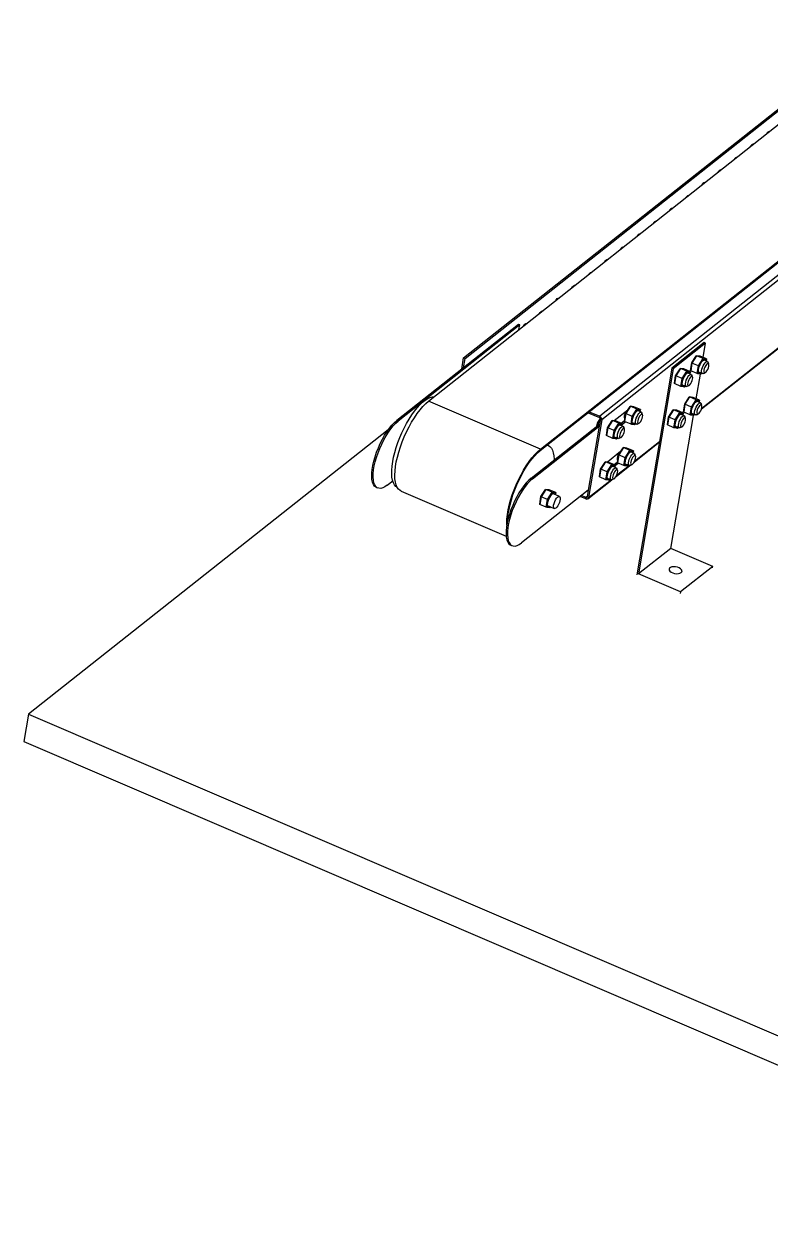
# Model space of a CAD drawing. Header units: millimetres. Extents: x 195 to 1478, y 29 to 810.
# Drawn here: x 195 to 652, y 29 to 763 of the extents above; entities that cross this region are included whole.
import ezdxf

# ---------------------------------------------------------------- set-up
doc = ezdxf.new("R2010")
doc.units = ezdxf.units.MM

msp = doc.modelspace()

# ---------------------------------------------------------------- linework, layer by layer
at = {"color": 7, "linetype": 'Continuous', "lineweight": 25}
for p, q in [((442.53, 531.5), (734.48, 762.57)), ((464.05, 558.06), (711.95, 754.1)), ((464.91, 557.7), (712.81, 753.73)), ((510.91, 501.24), (802.86, 732.3)), ((511.06, 502.08), (803, 733.15)), ((795.26, 718.33), (547.37, 522.29)), ((796.5, 716.23), (548.6, 520.19)), ((650.96, 696.7), (651.03, 696.52)), ((641.05, 688.85), (641.11, 688.67)), ((631.13, 681.01), (631.2, 680.83)), ((621.22, 673.17), (621.28, 672.98)), ((611.3, 665.33), (611.37, 665.13)), ((601.38, 657.49), (601.45, 657.29)), ((591.47, 649.65), (591.54, 649.44)), ((581.55, 641.81), (581.62, 641.59)), ((571.64, 633.96), (571.71, 633.74)), ((561.72, 626.12), (561.8, 625.9)), ((551.81, 618.28), (551.88, 618.05)), ((541.89, 610.44), (541.97, 610.2)), ((531.97, 602.6), (532.05, 602.36)), ((609.64, 526.78), (712.7, 608.29)), ((609.78, 527.29), (712.78, 608.75)), ((522.06, 594.76), (522.14, 594.51)), ((512.14, 586.92), (512.22, 586.66)), ((498.42, 578.23), (423.99, 519.37)), ((497.56, 578.6), (463.95, 552.01)), ((498.42, 578.23), (497.56, 578.6)), ((497.93, 575.35), (498.42, 578.23)), ((502.23, 579.07), (502.31, 578.82)), ((611.32, 567.41), (591.49, 551.72)), ((612.18, 567.04), (592.35, 551.36)), ((610.7, 558.3), (612.18, 567.04)), ((612.18, 567.04), (611.32, 567.41)), ((462.88, 551.18), (464.05, 558.06)), ((463.95, 552.01), (464.91, 557.7)), ((464.91, 557.7), (464.05, 558.06)), ((603.75, 554.98), (606.5, 559.29)), ((606.7, 559.41), (603.83, 554.92)), ((606.5, 559.29), (606.7, 559.41)), ((610.64, 557.72), (606.7, 559.41)), ((608.83, 559.1), (606.7, 559.41)), ((607.77, 553.23), (610.64, 557.72)), ((612.77, 557.41), (608.83, 559.1)), ((610.78, 557.45), (610.64, 557.72)), ((610.64, 557.72), (612.77, 557.41)), ((463.95, 552.01), (423.13, 519.74)), ((592.35, 551.36), (571.04, 425.72)), ((591.49, 551.72), (583.87, 506.81)), ((592.35, 551.36), (591.49, 551.72)), ((593.83, 547.14), (596.58, 551.45)), ((596.78, 551.57), (593.92, 547.08)), ((596.58, 551.45), (596.78, 551.57)), ((600.73, 549.88), (596.78, 551.57)), ((598.92, 551.26), (596.78, 551.57)), ((602.86, 549.57), (598.92, 551.26)), ((603.04, 550.38), (603.75, 554.98)), ((603.1, 550.12), (603.04, 550.38)), ((603.83, 554.92), (603.1, 550.12)), ((603.75, 554.98), (603.83, 554.92)), ((607.77, 553.23), (603.83, 554.92)), ((607.04, 548.43), (607.77, 553.23)), ((608.03, 553.14), (607.32, 548.54)), ((608.03, 553.14), (607.77, 553.23)), ((610.78, 557.45), (608.03, 553.14)), ((612.83, 557.16), (610.78, 557.45)), ((613.37, 555.79), (611.01, 556.8)), ((612.67, 556.09), (612.83, 557.16)), ((612.77, 557.41), (612.83, 557.16)), ((614.12, 554.12), (613.76, 555.28)), ((593.12, 542.54), (593.83, 547.14)), ((593.92, 547.08), (593.18, 542.28)), ((593.83, 547.14), (593.92, 547.08)), ((597.86, 545.39), (593.92, 547.08)), ((597.12, 540.59), (597.86, 545.39)), ((598.11, 545.3), (597.41, 540.7)), ((597.86, 545.39), (600.73, 549.88)), ((598.11, 545.3), (597.86, 545.39)), ((600.87, 549.61), (598.11, 545.3)), ((600.87, 549.61), (600.73, 549.88)), ((600.73, 549.88), (602.86, 549.57)), ((602.91, 549.32), (600.87, 549.61)), ((603.45, 547.95), (601.09, 548.96)), ((602.75, 548.25), (602.91, 549.32)), ((602.86, 549.57), (602.91, 549.32)), ((607.04, 548.43), (603.1, 550.12)), ((604.21, 546.28), (603.84, 547.44)), ((606.41, 533), (608.98, 548.15)), ((607.32, 548.54), (607.04, 548.43)), ((609.17, 548.13), (607.04, 548.43)), ((607.32, 548.54), (609.37, 548.24)), ((607.85, 549.45), (610.21, 548.44)), ((609.17, 548.13), (609.37, 548.24)), ((609.37, 548.24), (609.65, 548.68)), ((610.85, 548.5), (611.94, 549.04)), ((593.18, 542.28), (593.12, 542.54)), ((597.12, 540.59), (593.18, 542.28)), ((597.41, 540.7), (597.12, 540.59)), ((599.25, 540.28), (597.12, 540.59)), ((597.41, 540.7), (599.45, 540.4)), ((597.93, 541.61), (600.3, 540.6)), ((599.25, 540.28), (599.45, 540.4)), ((599.45, 540.4), (599.73, 540.84)), ((600.94, 540.66), (602.03, 541.2)), ((511.06, 502.08), (442.53, 531.5)), ((566.18, 528.41), (563.31, 523.92)), ((565.98, 528.29), (566.18, 528.41)), ((570.12, 526.72), (566.18, 528.41)), ((568.31, 528.1), (566.18, 528.41)), ((598.75, 525.08), (599.46, 529.68)), ((599.54, 529.62), (598.8, 524.83)), ((599.46, 529.68), (602.21, 533.99)), ((599.46, 529.68), (599.54, 529.62)), ((602.41, 534.11), (599.54, 529.62)), ((603.48, 527.93), (599.54, 529.62)), ((602.21, 533.99), (602.41, 534.11)), ((606.35, 532.42), (602.41, 534.11)), ((604.54, 533.8), (602.41, 534.11)), ((603.48, 527.93), (606.35, 532.42)), ((606.49, 532.15), (603.74, 527.85)), ((608.48, 532.11), (604.54, 533.8)), ((606.49, 532.15), (606.35, 532.42)), ((606.35, 532.42), (608.48, 532.11)), ((608.54, 531.86), (606.49, 532.15)), ((609.08, 530.49), (606.71, 531.5)), ((608.37, 530.79), (608.54, 531.86)), ((608.48, 532.11), (608.54, 531.86)), ((609.83, 528.82), (609.47, 529.98)), ((540.24, 524.45), (547.22, 521.45)), ((540.98, 525.04), (547.37, 522.29)), ((547.22, 521.45), (547.37, 522.29)), ((564.59, 526.11), (556.29, 519.56)), ((562.52, 519.38), (563.23, 523.98)), ((563.31, 523.92), (562.58, 519.13)), ((563.23, 523.98), (565.98, 528.29)), ((563.23, 523.98), (563.31, 523.92)), ((567.25, 522.23), (563.31, 523.92)), ((566.52, 517.43), (567.25, 522.23)), ((567.51, 522.14), (566.8, 517.54)), ((567.25, 522.23), (570.12, 526.72)), ((567.51, 522.14), (567.25, 522.23)), ((570.26, 526.45), (567.51, 522.14)), ((572.25, 526.41), (568.31, 528.1)), ((570.26, 526.45), (570.12, 526.72)), ((570.12, 526.72), (572.25, 526.41)), ((572.31, 526.16), (570.26, 526.45)), ((572.85, 524.79), (570.49, 525.8)), ((572.15, 525.09), (572.31, 526.16)), ((572.25, 526.41), (572.31, 526.16)), ((573.6, 523.12), (573.24, 524.28)), ((588.83, 517.24), (589.54, 521.84)), ((589.63, 521.78), (588.89, 516.99)), ((589.54, 521.84), (592.29, 526.15)), ((589.54, 521.84), (589.63, 521.78)), ((592.49, 526.27), (589.63, 521.78)), ((593.57, 520.09), (589.63, 521.78)), ((590.87, 441.4), (604.69, 522.86)), ((592.29, 526.15), (592.49, 526.27)), ((596.43, 524.58), (592.49, 526.27)), ((594.63, 525.96), (592.49, 526.27)), ((593.57, 520.09), (596.43, 524.58)), ((596.58, 524.31), (593.82, 520)), ((598.57, 524.27), (594.63, 525.96)), ((596.58, 524.31), (596.43, 524.58)), ((596.43, 524.58), (598.57, 524.27)), ((598.62, 524.02), (596.58, 524.31)), ((599.16, 522.65), (596.8, 523.66)), ((598.46, 522.95), (598.62, 524.02)), ((598.57, 524.27), (598.62, 524.02)), ((598.8, 524.83), (598.75, 525.08)), ((602.74, 523.14), (598.8, 524.83)), ((599.92, 520.98), (599.55, 522.14)), ((602.74, 523.14), (603.48, 527.93)), ((603.03, 523.24), (602.74, 523.14)), ((604.88, 522.83), (602.74, 523.14)), ((603.74, 527.85), (603.03, 523.24)), ((603.03, 523.24), (605.08, 522.95)), ((603.74, 527.85), (603.48, 527.93)), ((603.56, 524.15), (605.92, 523.14)), ((604.88, 522.83), (605.08, 522.95)), ((605.08, 522.95), (605.36, 523.38)), ((606.56, 523.21), (607.65, 523.74)), ((417.86, 513.93), (197.77, 339.88)), ((423.99, 519.37), (423.13, 519.74)), ((505.36, 484.43), (547.24, 517.55)), ((506.22, 484.07), (547.03, 516.34)), ((547.03, 516.34), (540.38, 477.11)), ((548.6, 520.19), (540.52, 472.53)), ((545.65, 516.3), (545.95, 518.07)), ((546.17, 517.93), (545.93, 516.52)), ((545.95, 518.07), (547.74, 520.81)), ((546.17, 517.93), (545.95, 518.07)), ((547.7, 520.26), (546.17, 517.93)), ((546.17, 517.93), (547.17, 517.5)), ((547.75, 520.56), (547.03, 516.34)), ((547.75, 520.56), (548.6, 520.19)), ((551.47, 510.69), (552.18, 515.3)), ((552.27, 515.23), (551.53, 510.44)), ((552.18, 515.3), (554.93, 519.61)), ((552.18, 515.3), (552.27, 515.23)), ((555.14, 519.72), (552.27, 515.23)), ((556.21, 513.54), (552.27, 515.23)), ((554.93, 519.61), (555.14, 519.72)), ((559.08, 518.03), (555.14, 519.72)), ((557.27, 519.42), (555.14, 519.72)), ((556.21, 513.54), (559.08, 518.03)), ((559.22, 517.77), (556.46, 513.46)), ((561.21, 517.72), (557.27, 519.42)), ((559.22, 517.77), (559.08, 518.03)), ((559.08, 518.03), (561.21, 517.72)), ((561.26, 517.47), (559.22, 517.77)), ((561.8, 516.1), (559.44, 517.12)), ((560.53, 518.02), (562.56, 519.62)), ((561.1, 516.4), (561.26, 517.47)), ((561.21, 517.72), (561.26, 517.47)), ((561.25, 517.54), (563.02, 518.94)), ((562.56, 514.43), (562.19, 515.59)), ((562.58, 519.13), (562.52, 519.38)), ((566.52, 517.43), (562.58, 519.13)), ((562.6, 520.48), (562.68, 520.45)), ((566.8, 517.54), (566.52, 517.43)), ((568.65, 517.13), (566.52, 517.43)), ((566.8, 517.54), (568.85, 517.25)), ((567.33, 518.45), (569.69, 517.44)), ((568.65, 517.13), (568.85, 517.25)), ((568.85, 517.25), (569.13, 517.68)), ((570.33, 517.51), (571.42, 518.04)), ((588.89, 516.99), (588.83, 517.24)), ((592.83, 515.29), (588.89, 516.99)), ((592.83, 515.29), (593.57, 520.09)), ((593.12, 515.4), (592.83, 515.29)), ((594.96, 514.99), (592.83, 515.29)), ((593.82, 520), (593.12, 515.4)), ((593.12, 515.4), (595.16, 515.11)), ((593.82, 520), (593.57, 520.09)), ((593.64, 516.31), (596, 515.3)), ((594.96, 514.99), (595.16, 515.11)), ((595.16, 515.11), (595.44, 515.54)), ((596.64, 515.36), (597.74, 515.9)), ((551.53, 510.44), (551.47, 510.69)), ((555.47, 508.75), (551.53, 510.44)), ((555.47, 508.75), (556.21, 513.54)), ((555.76, 508.85), (555.47, 508.75)), ((557.6, 508.44), (555.47, 508.75)), ((556.46, 513.46), (555.76, 508.85)), ((555.76, 508.85), (557.8, 508.56)), ((556.46, 513.46), (556.21, 513.54)), ((556.28, 509.77), (558.65, 508.75)), ((557.6, 508.44), (557.8, 508.56)), ((557.8, 508.56), (558.08, 508.99)), ((559.29, 508.82), (560.38, 509.35)), ((568.42, 494.19), (583.8, 506.35)), ((568.76, 494.86), (583.87, 506.81)), ((583.87, 506.81), (570.04, 425.24)), ((515.85, 504.4), (515.24, 504.67)), ((560.19, 500.65), (552.07, 494.22)), ((558.94, 498.69), (561.69, 503)), ((561.89, 503.11), (559.02, 498.63)), ((561.69, 503), (561.89, 503.11)), ((565.83, 501.42), (561.89, 503.11)), ((564.02, 502.81), (561.89, 503.11)), ((562.96, 496.93), (565.83, 501.42)), ((565.97, 501.16), (563.22, 496.85)), ((567.96, 501.11), (564.02, 502.81)), ((565.97, 501.16), (565.83, 501.42)), ((565.83, 501.42), (567.96, 501.11)), ((568.02, 500.86), (565.97, 501.16)), ((568.56, 499.49), (566.19, 500.51)), ((567.85, 499.79), (568.02, 500.86)), ((567.96, 501.11), (568.02, 500.86)), ((569.31, 497.82), (568.95, 498.98)), ((547.91, 489.97), (550.67, 494.28)), ((550.87, 494.4), (548, 489.91)), ((550.67, 494.28), (550.87, 494.4)), ((554.81, 492.71), (550.87, 494.4)), ((553, 494.09), (550.87, 494.4)), ((551.94, 488.22), (554.81, 492.71)), ((554.95, 492.44), (552.2, 488.13)), ((556.94, 492.4), (553, 494.09)), ((554.95, 492.44), (554.81, 492.71)), ((554.81, 492.71), (556.94, 492.4)), ((557, 492.15), (554.95, 492.44)), ((557.53, 490.78), (555.17, 491.79)), ((556.15, 492.74), (558.28, 494.42)), ((556.83, 491.08), (557, 492.15)), ((556.94, 492.4), (557, 492.15)), ((556.96, 492.33), (558.66, 493.67)), ((557.39, 485.47), (565.8, 492.12)), ((557.74, 486.14), (565.35, 492.16)), ((558.23, 494.08), (558.94, 498.69)), ((558.28, 493.83), (558.23, 494.08)), ((559.02, 498.63), (558.28, 493.83)), ((562.22, 492.14), (558.28, 493.83)), ((558.94, 498.69), (559.02, 498.63)), ((562.96, 496.93), (559.02, 498.63)), ((562.22, 492.14), (562.96, 496.93)), ((562.51, 492.24), (562.22, 492.14)), ((564.36, 491.83), (562.22, 492.14)), ((563.22, 496.85), (562.51, 492.24)), ((562.51, 492.24), (564.56, 491.95)), ((563.22, 496.85), (562.96, 496.93)), ((563.04, 493.16), (565.4, 492.14)), ((564.36, 491.83), (564.56, 491.95)), ((564.56, 491.95), (564.84, 492.38)), ((566.04, 492.21), (567.13, 492.74)), ((506.22, 484.07), (505.36, 484.43)), ((547.21, 485.37), (547.91, 489.97)), ((547.26, 485.11), (547.21, 485.37)), ((548, 489.91), (547.26, 485.11)), ((551.2, 483.42), (547.26, 485.11)), ((547.91, 489.97), (548, 489.91)), ((551.94, 488.22), (548, 489.91)), ((551.2, 483.42), (551.94, 488.22)), ((552.2, 488.13), (551.49, 483.53)), ((552.2, 488.13), (551.94, 488.22)), ((552.02, 484.44), (554.38, 483.43)), ((558.29, 489.11), (557.93, 490.27)), ((410.62, 478.75), (411.48, 478.38)), ((417.33, 480.14), (420.64, 482.75)), ((540.38, 477.11), (499.56, 444.83)), ((511.39, 473.09), (514.15, 477.4)), ((514.35, 477.51), (511.48, 473.03)), ((514.15, 477.4), (514.35, 477.51)), ((518.29, 475.82), (514.35, 477.51)), ((516.48, 477.21), (514.35, 477.51)), ((520.42, 475.52), (516.48, 477.21)), ((540.38, 477.11), (539.66, 472.89)), ((540.11, 471.8), (554.78, 483.4)), ((540.52, 472.53), (554.33, 483.45)), ((551.49, 483.53), (551.2, 483.42)), ((553.33, 483.11), (551.2, 483.42)), ((551.49, 483.53), (553.54, 483.23)), ((553.33, 483.11), (553.54, 483.23)), ((553.54, 483.23), (553.81, 483.67)), ((555.02, 483.49), (556.11, 484.03)), ((425.73, 476.44), (490.11, 448.8)), ((510.69, 468.48), (511.39, 473.09)), ((511.48, 473.03), (510.74, 468.23)), ((511.39, 473.09), (511.48, 473.03)), ((515.42, 471.33), (511.48, 473.03)), ((514.68, 466.54), (515.42, 471.33)), ((515.68, 471.25), (514.97, 466.64)), ((515.42, 471.33), (518.29, 475.82)), ((515.68, 471.25), (515.42, 471.33)), ((518.43, 475.56), (515.68, 471.25)), ((518.43, 475.56), (518.29, 475.82)), ((518.29, 475.82), (520.42, 475.52)), ((520.48, 475.26), (518.43, 475.56)), ((522.73, 473.16), (518.65, 474.91)), ((520.31, 474.19), (520.48, 475.26)), ((520.42, 475.52), (520.48, 475.26)), ((538.78, 471.7), (535.38, 473.16)), ((538.93, 472.54), (536.12, 473.75)), ((538.93, 472.54), (538.78, 471.7)), ((539.71, 473.16), (538.93, 472.54)), ((539.66, 472.89), (540.52, 472.53)), ((510.74, 468.23), (510.69, 468.48)), ((514.68, 466.54), (510.74, 468.23)), ((514.97, 466.64), (514.68, 466.54)), ((516.81, 466.23), (514.68, 466.54)), ((514.97, 466.64), (517.02, 466.35)), ((515.5, 467.56), (519.57, 465.81)), ((516.81, 466.23), (517.02, 466.35)), ((517.02, 466.35), (517.29, 466.78)), ((492.86, 443.44), (493.71, 443.07)), ((590.87, 441.4), (571.04, 425.72)), ((616.56, 430.37), (590.87, 441.4)), ((596.73, 414.68), (571.04, 425.72)), ((616.56, 430.37), (596.73, 414.68)), ((616.42, 429.52), (616.56, 430.37)), ((596.73, 414.68), (596.59, 413.84)), ((197.77, 339.88), (194.91, 323.02)), ((197.77, 339.88), (883.03, 45.68)), ((194.91, 323.02), (880.17, 28.82))]:
    msp.add_line(p, q, dxfattribs=at)
at = {"color": 7, "linetype": 'Continuous', "lineweight": 25, "flags": 128}
for points in [[(540.32, 608.9), (540.63, 609.34), (541.25, 610.02), (541.82, 610.41), (542.31, 610.48), (542.32, 610.48)], [(530.39, 601.04), (530.72, 601.5), (531.33, 602.18), (531.91, 602.57), (532.39, 602.64), (532.41, 602.64)], [(520.47, 593.19), (520.8, 593.66), (521.41, 594.34), (521.99, 594.73), (522.48, 594.8), (522.5, 594.79)], [(510.54, 585.34), (510.88, 585.82), (511.5, 586.5), (512.07, 586.89), (512.56, 586.96), (512.59, 586.95)], [(500.62, 577.48), (500.97, 577.98), (501.58, 578.66), (502.16, 579.05), (502.65, 579.12), (502.68, 579.11)], [(609.15, 548.89), (609.13, 548.89), (608.58, 548.71), (608.15, 548.87), (607.88, 549.35), (607.78, 550.12), (607.87, 551.1), (608.14, 552.23), (608.56, 553.41), (609.11, 554.54), (609.74, 555.54), (610.39, 556.31), (611.02, 556.81), (611.57, 556.99), (612, 556.83), (612.28, 556.34), (612.3, 556.24)], [(610.85, 548.5), (610.79, 548.47), (610.3, 548.41), (609.95, 548.67), (609.75, 549.24), (609.74, 550.06), (609.91, 551.06), (610.25, 552.16), (610.72, 553.26), (611.29, 554.25), (611.91, 555.05), (612.51, 555.59), (613.05, 555.82), (613.47, 555.73), (613.75, 555.31), (613.76, 555.28)], [(611.96, 556.39), (611.69, 556.76), (611.24, 556.87), (611, 556.8)], [(614.13, 552.92), (614.19, 553.71), (614.06, 554.27), (613.76, 554.52), (613.33, 554.44), (612.81, 554.03), (612.27, 553.35), (611.78, 552.47), (611.39, 551.5), (611.16, 550.57), (611.1, 549.77), (611.23, 549.22), (611.53, 548.97), (611.96, 549.05), (612.48, 549.46), (613.02, 550.14), (613.51, 551.02), (613.9, 551.98), (614.13, 552.92)], [(599.23, 541.05), (599.22, 541.04), (598.66, 540.87), (598.23, 541.03), (597.96, 541.51), (597.86, 542.28), (597.95, 543.26), (598.22, 544.39), (598.65, 545.57), (599.2, 546.7), (599.82, 547.69), (600.48, 548.47), (601.1, 548.97), (601.66, 549.14), (602.09, 548.98), (602.36, 548.5), (602.39, 548.4)], [(600.94, 540.66), (600.87, 540.63), (600.39, 540.57), (600.03, 540.83), (599.84, 541.39), (599.83, 542.22), (600, 543.22), (600.33, 544.32), (600.81, 545.42), (601.38, 546.41), (601.99, 547.21), (602.59, 547.75), (603.13, 547.98), (603.56, 547.89), (603.83, 547.47), (603.84, 547.44)], [(602.04, 548.55), (601.78, 548.92), (601.32, 549.02), (601.09, 548.96)], [(604.22, 545.08), (604.27, 545.87), (604.14, 546.43), (603.85, 546.68), (603.41, 546.6), (602.89, 546.19), (602.36, 545.51), (601.87, 544.63), (601.48, 543.66), (601.24, 542.73), (601.19, 541.93), (601.31, 541.38), (601.61, 541.12), (602.05, 541.21), (602.57, 541.62), (603.1, 542.3), (603.59, 543.18), (603.98, 544.14), (604.22, 545.08)], [(607.85, 549.45), (607.95, 549.26), (608.32, 548.98), (608.8, 549.04)], [(597.93, 541.61), (598.03, 541.42), (598.41, 541.14), (598.89, 541.2)], [(420.62, 494.5), (421.17, 497.3), (421.89, 500.21), (422.77, 503.19), (423.79, 506.2), (424.96, 509.22), (426.25, 512.2), (427.64, 515.11), (429.13, 517.92), (430.7, 520.59), (432.32, 523.1), (433.97, 525.4), (435.65, 527.49), (437.32, 529.32), (438.97, 530.88), (440.58, 532.15), (442.13, 533.12), (443.6, 533.78), (444.98, 534.11), (445.87, 534.15)], [(425.73, 476.44), (425.13, 476.76), (424.16, 477.6), (423.36, 478.76), (422.73, 480.23), (422.28, 481.99), (422.01, 484.02), (421.94, 486.3), (422.05, 488.8), (422.35, 491.49), (422.83, 494.35), (423.49, 497.33), (424.33, 500.4), (425.32, 503.53), (426.47, 506.67), (427.74, 509.8), (429.15, 512.87), (430.65, 515.86), (432.24, 518.72), (433.9, 521.42), (435.61, 523.92), (437.35, 526.21), (439.1, 528.25), (440.83, 530.03), (442.53, 531.5)], [(604.86, 523.6), (604.84, 523.59), (604.29, 523.41), (603.86, 523.57), (603.58, 524.05), (603.49, 524.82), (603.58, 525.81), (603.85, 526.93), (604.27, 528.11), (604.82, 529.24), (605.45, 530.24), (606.1, 531.02), (606.73, 531.51), (607.28, 531.69), (607.71, 531.53), (607.98, 531.05), (608.01, 530.95)], [(606.56, 523.21), (606.5, 523.18), (606.01, 523.11), (605.65, 523.37), (605.46, 523.94), (605.45, 524.76), (605.62, 525.77), (605.96, 526.87), (606.43, 527.96), (607, 528.95), (607.61, 529.75), (608.22, 530.3), (608.75, 530.53), (609.18, 530.43), (609.46, 530.01), (609.47, 529.98)], [(607.67, 531.09), (607.4, 531.47), (606.95, 531.57), (606.71, 531.5)], [(609.84, 527.62), (609.9, 528.42), (609.77, 528.97), (609.47, 529.23), (609.04, 529.14), (608.52, 528.73), (607.98, 528.05), (607.49, 527.17), (607.1, 526.21), (606.87, 525.27), (606.81, 524.48), (606.94, 523.92), (607.24, 523.67), (607.67, 523.75), (608.19, 524.16), (608.73, 524.84), (609.22, 525.72), (609.61, 526.69), (609.84, 527.62)], [(563.26, 525.06), (563.13, 524.78), (562.68, 523.6), (562.4, 522.46), (562.32, 521.48), (562.44, 520.75), (562.68, 520.41)], [(568.63, 517.9), (568.61, 517.89), (568.06, 517.71), (567.63, 517.87), (567.36, 518.35), (567.26, 519.12), (567.35, 520.11), (567.62, 521.23), (568.04, 522.41), (568.59, 523.54), (569.22, 524.54), (569.87, 525.32), (570.5, 525.81), (571.05, 525.99), (571.48, 525.83), (571.76, 525.35), (571.78, 525.25)], [(570.33, 517.51), (570.27, 517.48), (569.78, 517.41), (569.43, 517.67), (569.23, 518.24), (569.22, 519.06), (569.39, 520.07), (569.73, 521.16), (570.2, 522.26), (570.77, 523.25), (571.39, 524.05), (571.99, 524.59), (572.53, 524.83), (572.95, 524.73), (573.23, 524.31), (573.24, 524.28)], [(571.44, 525.39), (571.17, 525.76), (570.72, 525.87), (570.48, 525.8)], [(573.61, 521.92), (573.67, 522.72), (573.54, 523.27), (573.24, 523.53), (572.81, 523.44), (572.29, 523.03), (571.75, 522.35), (571.26, 521.47), (570.87, 520.51), (570.64, 519.57), (570.58, 518.78), (570.71, 518.22), (571.01, 517.97), (571.44, 518.05), (571.96, 518.46), (572.5, 519.14), (572.99, 520.02), (573.38, 520.99), (573.61, 521.92)], [(594.94, 515.76), (594.92, 515.75), (594.37, 515.57), (593.94, 515.73), (593.67, 516.21), (593.57, 516.98), (593.66, 517.96), (593.93, 519.09), (594.36, 520.27), (594.9, 521.4), (595.53, 522.4), (596.18, 523.18), (596.81, 523.67), (597.36, 523.85), (597.79, 523.69), (598.07, 523.21), (598.1, 523.11)], [(596.64, 515.36), (596.58, 515.34), (596.09, 515.27), (595.74, 515.53), (595.55, 516.1), (595.54, 516.92), (595.71, 517.93), (596.04, 519.02), (596.52, 520.12), (597.09, 521.11), (597.7, 521.91), (598.3, 522.45), (598.84, 522.69), (599.27, 522.59), (599.54, 522.17), (599.55, 522.14)], [(597.75, 523.25), (597.49, 523.62), (597.03, 523.73), (596.8, 523.66)], [(599.93, 519.78), (599.98, 520.58), (599.85, 521.13), (599.55, 521.38), (599.12, 521.3), (598.6, 520.89), (598.07, 520.21), (597.57, 519.33), (597.19, 518.37), (596.95, 517.43), (596.89, 516.64), (597.02, 516.08), (597.32, 515.83), (597.76, 515.91), (598.27, 516.32), (598.81, 517), (599.3, 517.88), (599.69, 518.85), (599.93, 519.78)], [(603.56, 524.15), (603.66, 523.97), (604.03, 523.69), (604.51, 523.74)], [(410.62, 478.75), (410.33, 478.89), (409.48, 479.58), (408.79, 480.59), (408.28, 481.91), (407.95, 483.52), (407.8, 485.39), (407.85, 487.49), (408.08, 489.79), (408.5, 492.25), (409.1, 494.84), (409.86, 497.51), (410.78, 500.22), (411.85, 502.93), (413.04, 505.6), (414.33, 508.18), (415.71, 510.63), (417.16, 512.92), (418.65, 515), (420.16, 516.85), (421.66, 518.44), (423.13, 519.74)], [(417.33, 480.14), (415.91, 479.15), (414.57, 478.49), (413.32, 478.16), (412.19, 478.17), (411.19, 478.52), (410.34, 479.21), (409.65, 480.22), (409.14, 481.54), (408.81, 483.15), (408.66, 485.02), (408.71, 487.12), (408.94, 489.42), (409.36, 491.88), (409.95, 494.47), (410.72, 497.14), (411.64, 499.85), (412.7, 502.56), (413.89, 505.23), (415.19, 507.81), (416.57, 510.26), (418.02, 512.55), (419.51, 514.64), (421.01, 516.49), (422.51, 518.07), (423.99, 519.37)], [(557.58, 509.21), (557.57, 509.2), (557.02, 509.02), (556.58, 509.18), (556.31, 509.67), (556.21, 510.43), (556.3, 511.42), (556.57, 512.55), (557, 513.72), (557.55, 514.86), (558.17, 515.85), (558.83, 516.63), (559.45, 517.12), (560.01, 517.3), (560.44, 517.14), (560.71, 516.66), (560.74, 516.56)], [(559.29, 508.82), (559.22, 508.79), (558.74, 508.72), (558.38, 508.98), (558.19, 509.55), (558.18, 510.37), (558.35, 511.38), (558.69, 512.48), (559.16, 513.57), (559.73, 514.56), (560.34, 515.37), (560.94, 515.91), (561.48, 516.14), (561.91, 516.04), (562.18, 515.62), (562.19, 515.59)], [(560.4, 516.71), (560.13, 517.08), (559.68, 517.18), (559.44, 517.12)], [(562.57, 513.24), (562.62, 514.03), (562.5, 514.59), (562.2, 514.84), (561.76, 514.75), (561.24, 514.35), (560.71, 513.66), (560.22, 512.78), (559.83, 511.82), (559.59, 510.88), (559.54, 510.09), (559.67, 509.53), (559.97, 509.28), (560.4, 509.36), (560.92, 509.77), (561.45, 510.46), (561.94, 511.33), (562.33, 512.3), (562.57, 513.24)], [(567.33, 518.45), (567.43, 518.26), (567.8, 517.99), (568.28, 518.04)], [(593.64, 516.31), (593.74, 516.12), (594.12, 515.85), (594.6, 515.9)], [(556.28, 509.76), (556.38, 509.58), (556.76, 509.3), (557.24, 509.36)], [(490.48, 455.59), (490.46, 456.88), (490.57, 459.38), (490.87, 462.07), (491.36, 464.93), (492.02, 467.91), (492.85, 470.98), (493.85, 474.11), (494.99, 477.25), (496.27, 480.38), (497.67, 483.45), (499.18, 486.44), (500.77, 489.3), (502.43, 492), (504.14, 494.5), (505.88, 496.79), (507.62, 498.83), (509.36, 500.61), (511.06, 502.08)], [(490.99, 458.15), (491.09, 459.9), (491.38, 462.51), (491.85, 465.27), (492.49, 468.16), (493.29, 471.13), (494.26, 474.16), (495.36, 477.2), (496.6, 480.23), (497.96, 483.21), (499.41, 486.1), (500.96, 488.86), (502.56, 491.48), (504.22, 493.9), (505.9, 496.12), (507.59, 498.1), (509.27, 499.81), (510.91, 501.24)], [(515.19, 504.62), (515.92, 504.38), (516.92, 503.73), (517.77, 502.77), (518.45, 501.51), (518.97, 499.96), (519.32, 498.13), (519.48, 496.06), (519.49, 495.61)], [(558.94, 499.66), (558.62, 498.89), (558.26, 497.74), (558.08, 496.68), (558.1, 495.83), (558.32, 495.27), (558.4, 495.18)], [(564.34, 492.6), (564.32, 492.59), (563.77, 492.41), (563.34, 492.57), (563.06, 493.06), (562.97, 493.82), (563.06, 494.81), (563.33, 495.94), (563.75, 497.11), (564.3, 498.25), (564.93, 499.24), (565.58, 500.02), (566.21, 500.52), (566.76, 500.69), (567.19, 500.53), (567.46, 500.05), (567.49, 499.95)], [(566.04, 492.21), (565.98, 492.18), (565.49, 492.11), (565.13, 492.37), (564.94, 492.94), (564.93, 493.76), (565.1, 494.77), (565.44, 495.87), (565.91, 496.96), (566.48, 497.95), (567.09, 498.76), (567.7, 499.3), (568.23, 499.53), (568.66, 499.43), (568.94, 499.01), (568.95, 498.98)], [(567.15, 500.1), (566.88, 500.47), (566.43, 500.57), (566.2, 500.51)], [(423.3, 478.86), (422.59, 479.36), (421.74, 480.32), (421.05, 481.58), (420.53, 483.14), (420.19, 484.96), (420.03, 487.03), (420.04, 489.33), (420.24, 491.83), (420.62, 494.5)], [(553.31, 483.88), (553.3, 483.87), (552.75, 483.7), (552.32, 483.86), (552.04, 484.34), (551.95, 485.11), (552.04, 486.09), (552.3, 487.22), (552.73, 488.4), (553.28, 489.53), (553.9, 490.53), (554.56, 491.3), (555.19, 491.8), (555.74, 491.97), (556.17, 491.81), (556.44, 491.33), (556.47, 491.23)], [(556.13, 491.38), (555.86, 491.75), (555.41, 491.85), (555.17, 491.79)], [(563.04, 493.16), (563.13, 492.97), (563.51, 492.69), (563.99, 492.75)], [(569.32, 496.63), (569.38, 497.42), (569.25, 497.98), (568.95, 498.23), (568.52, 498.15), (568, 497.74), (567.46, 497.05), (566.97, 496.17), (566.58, 495.21), (566.35, 494.27), (566.29, 493.48), (566.42, 492.92), (566.72, 492.67), (567.15, 492.75), (567.67, 493.16), (568.21, 493.85), (568.7, 494.72), (569.09, 495.69), (569.32, 496.63)], [(505.36, 484.43), (503.89, 483.14), (502.39, 481.55), (500.88, 479.7), (499.39, 477.61), (497.95, 475.33), (496.56, 472.87), (495.27, 470.29), (494.08, 467.63), (493.01, 464.92), (492.09, 462.21), (491.33, 459.53), (490.73, 456.95), (490.31, 454.48), (490.08, 452.18), (490.04, 450.08), (490.18, 448.21), (490.51, 446.61), (491.03, 445.29), (491.71, 444.27), (492.56, 443.59), (492.86, 443.44)], [(552.02, 484.44), (552.11, 484.25), (552.49, 483.97), (552.97, 484.03)], [(555.02, 483.49), (554.96, 483.46), (554.47, 483.4), (554.11, 483.66), (553.92, 484.22), (553.91, 485.05), (554.08, 486.05), (554.42, 487.15), (554.89, 488.25), (555.46, 489.24), (556.07, 490.04), (556.67, 490.58), (557.21, 490.81), (557.64, 490.72), (557.92, 490.3), (557.93, 490.27)], [(558.3, 487.91), (558.36, 488.7), (558.23, 489.26), (557.93, 489.51), (557.49, 489.43), (556.98, 489.02), (556.44, 488.34), (555.95, 487.46), (555.56, 486.49), (555.32, 485.56), (555.27, 484.76), (555.4, 484.21), (555.7, 483.95), (556.13, 484.04), (556.65, 484.45), (557.18, 485.13), (557.68, 486.01), (558.06, 486.97), (558.3, 487.91)], [(506.22, 484.07), (504.75, 482.77), (503.24, 481.18), (501.74, 479.33), (500.25, 477.25), (498.8, 474.96), (497.42, 472.51), (496.12, 469.93), (494.93, 467.26), (493.87, 464.55), (492.95, 461.84), (492.18, 459.17), (491.59, 456.58), (491.17, 454.12), (490.94, 451.81), (490.89, 449.71), (491.04, 447.84), (491.37, 446.24), (491.88, 444.92), (492.57, 443.91), (493.42, 443.22), (494.42, 442.87), (495.55, 442.85), (496.8, 443.18), (498.14, 443.85), (499.56, 444.83)], [(516.79, 467), (516.78, 466.99), (516.23, 466.82), (515.8, 466.97), (515.52, 467.46), (515.43, 468.22), (515.52, 469.21), (515.78, 470.34), (516.21, 471.51), (516.76, 472.65), (517.38, 473.64), (518.04, 474.42), (518.67, 474.92), (519.22, 475.09), (519.65, 474.93), (519.92, 474.45), (519.95, 474.35)], [(519.61, 474.5), (519.34, 474.87), (518.89, 474.97), (518.65, 474.91)], [(519.17, 467.91), (519.42, 468.98), (519.83, 470.09), (520.36, 471.14), (520.96, 472.05), (521.57, 472.73), (522.15, 473.12), (522.64, 473.19), (522.99, 472.93), (523.18, 472.36), (523.19, 471.54), (523.02, 470.53), (522.69, 469.43), (522.21, 468.34), (521.64, 467.35), (521.03, 466.54), (520.43, 466), (519.89, 465.77), (519.46, 465.87), (519.19, 466.29), (519.08, 466.99), (519.17, 467.91)], [(515.5, 467.55), (515.59, 467.37), (515.97, 467.09), (516.45, 467.15)], [(597.23, 426.57), (597.66, 427.1), (597.75, 427.71), (597.49, 428.35), (596.9, 428.96), (596.03, 429.49), (594.97, 429.9), (593.8, 430.13), (592.64, 430.19), (591.57, 430.05), (590.71, 429.73), (590.12, 429.26), (589.85, 428.69), (589.94, 428.05), (590.37, 427.42), (591.1, 426.84), (592.08, 426.37), (593.21, 426.04), (594.39, 425.9), (595.51, 425.94), (596.49, 426.17), (597.23, 426.57)]]:
    msp.add_lwpolyline(points, dxfattribs=at)
at = {"color": 7, "linetype": 'Continuous', "lineweight": 25}
for centre, radius, start, end in [((652.02, 693.99), 2.84, 104.26012, 152.4598), ((642.09, 686.15), 2.84, 103.98644, 152.73348), ((632.17, 678.31), 2.83, 103.71442, 153.0055), ((622.25, 670.47), 2.83, 103.44399, 153.27593), ((612.32, 662.63), 2.83, 103.1751, 153.54482), ((602.4, 654.78), 2.82, 102.9077, 153.81222), ((592.48, 646.94), 2.82, 102.64173, 154.07819), ((582.56, 639.1), 2.82, 102.37715, 154.34277), ((572.63, 631.26), 2.81, 102.1139, 154.60602), ((562.71, 623.42), 2.81, 101.85194, 154.86798), ((552.79, 615.57), 2.81, 101.59123, 155.12869), ((546.88, 520.65), 0.873, 354.13301, 66.88164), ((546.56, 520.4), 2.06, 354.13301, 66.88164), ((539.36, 472.73), 1.18, 240.72744, 350.14965), ((539.17, 472.98), 0.499, 240.72744, 350.14965)]:
    msp.add_arc(centre, radius, start, end, dxfattribs=at)

doc.saveas('drawing.dxf')
